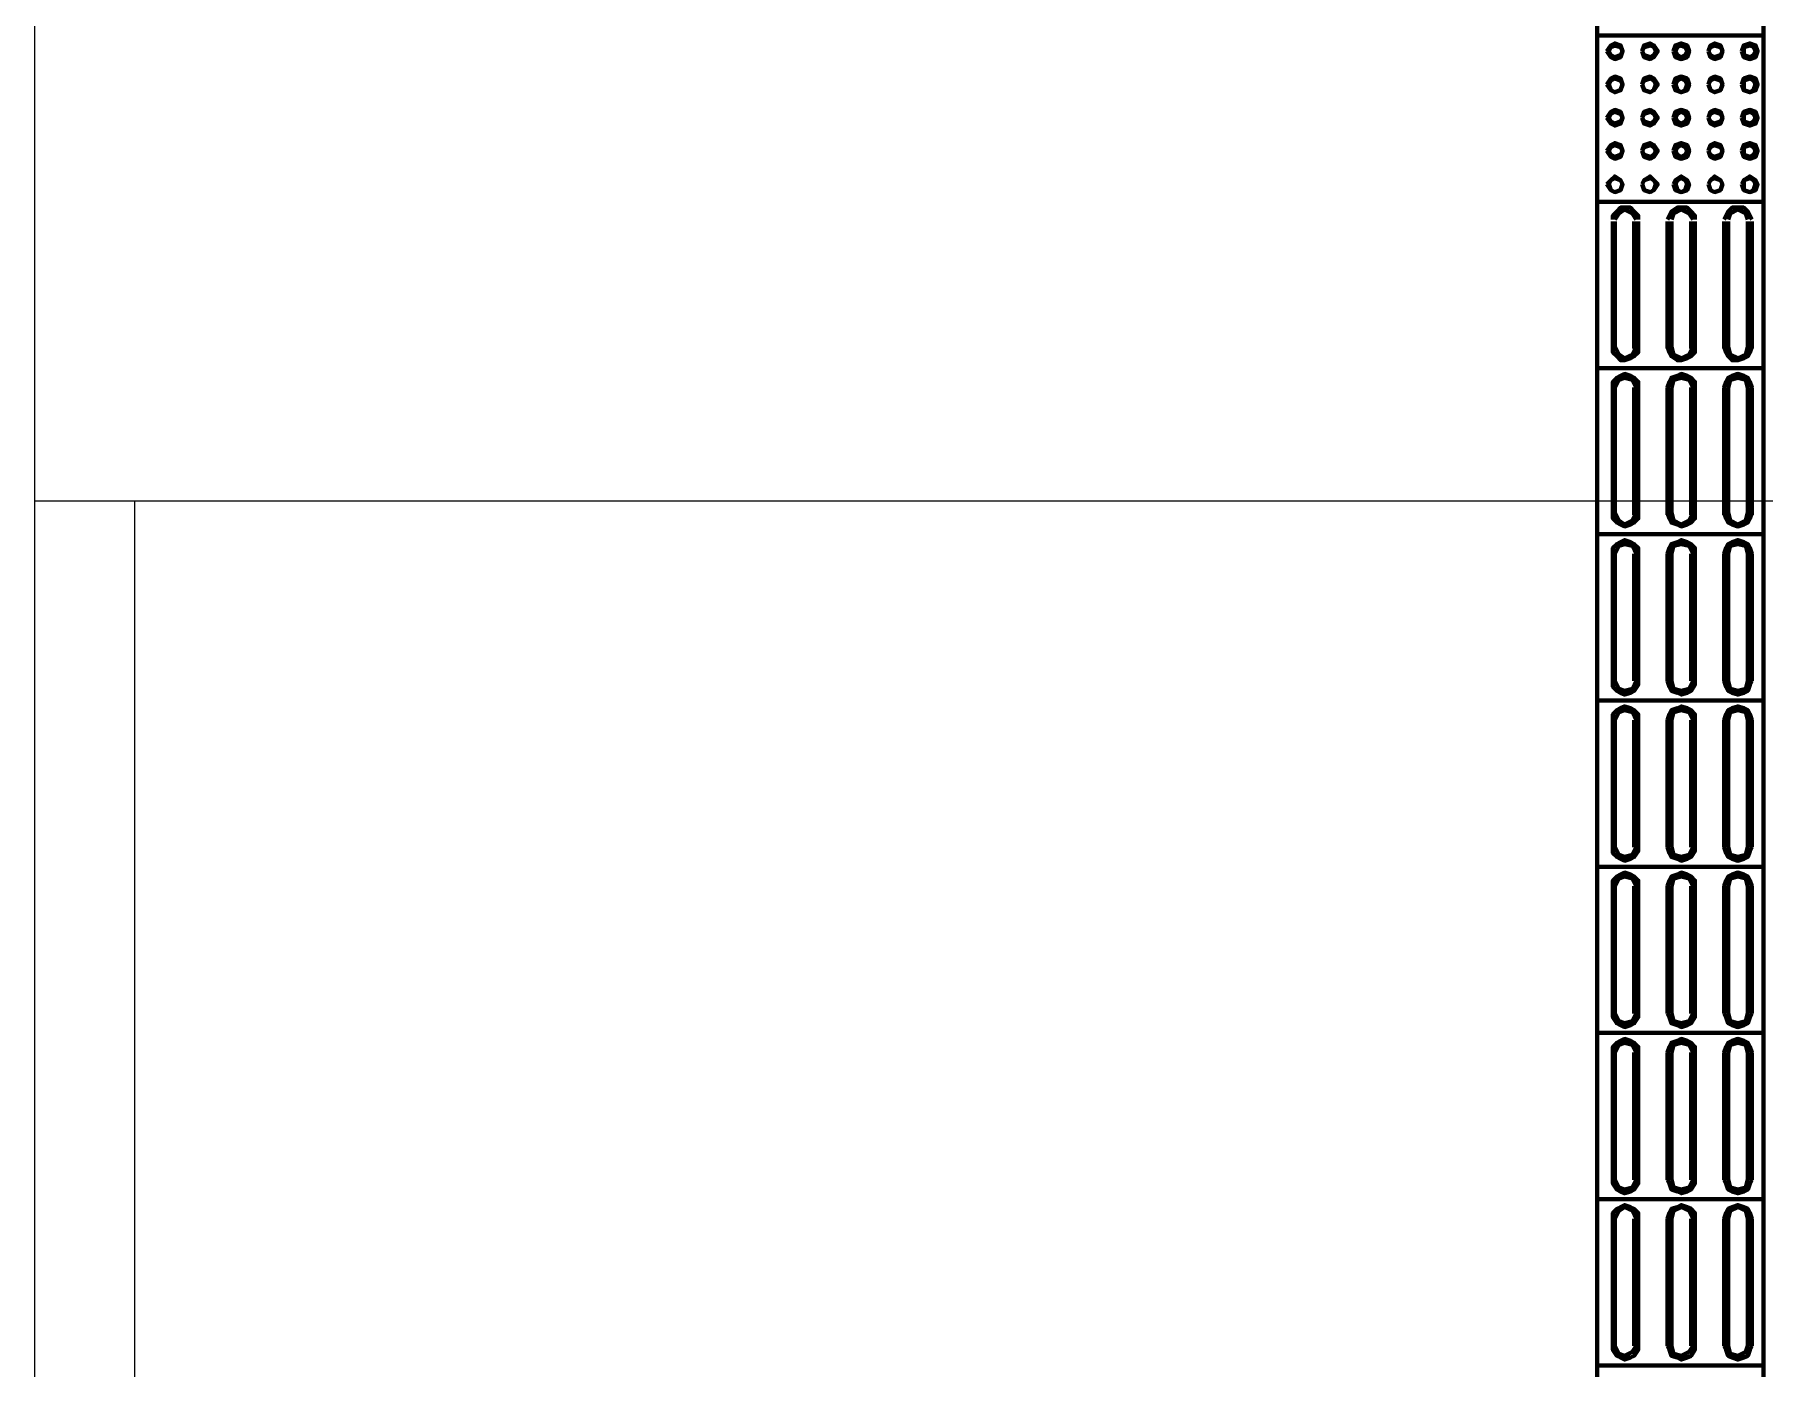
# Model space of a CAD drawing. Header units: millimetres. Extents: x 2273 to 2522, y 1034 to 1187.
# Drawn here: x 2388.993 to 2391.595, y 1164.864 to 1166.87 of the extents above; entities that cross this region are included whole.
import ezdxf

# ---------------------------------------------------------------- set-up
doc = ezdxf.new("R2010")
doc.units = ezdxf.units.MM
doc.layers.add('LAYER8', color=8, linetype='Continuous')
doc.layers.add('PAREDES', color=4, linetype='Continuous', lineweight=100)

# ---------------------------------------------------------------- blocks, each defined once
blk = doc.blocks.new('VBCX')
at = {"layer": 'PAREDES', "color": 160, "linetype": 'Continuous'}
for points in [[(80.1564, 141.8275), (79.9064, 141.8275), (79.9064, 142.0775), (80.1564, 142.0775), (80.1564, 141.8275)], [(80.6564, 141.8275), (80.4064, 141.8275), (80.4064, 142.0775), (80.6564, 142.0775), (80.6564, 141.8275)], [(80.9064, 141.8275), (80.6564, 141.8275), (80.6564, 142.0775), (80.9064, 142.0775), (80.9064, 141.8275)], [(81.1564, 141.8275), (80.9064, 141.8275), (80.9064, 142.0775), (81.1564, 142.0775), (81.1564, 141.8275)], [(81.4064, 141.8275), (81.1564, 141.8275), (81.1564, 142.0775), (81.4064, 142.0775), (81.4064, 141.8275)], [(81.6564, 141.8275), (81.4064, 141.8275), (81.4064, 142.0775), (81.6564, 142.0775), (81.6564, 141.8275)], [(81.9064, 141.8275), (81.6564, 141.8275), (81.6564, 142.0775), (81.9064, 142.0775), (81.9064, 141.8275)], [(82.1564, 141.8275), (81.9064, 141.8275), (81.9064, 142.0775), (82.1564, 142.0775), (82.1564, 141.8275)], [(82.4064, 141.8275), (82.1564, 141.8275), (82.1564, 142.0775), (82.4064, 142.0775), (82.4064, 141.8275)], [(80.4328, 142.0598), (80.427, 142.0569), (80.4211, 142.0539), (80.4152, 142.048), (80.4152, 142.0392), (80.4152, 142.0304), (80.4211, 142.0245), (80.427, 142.0216), (80.4328, 142.0186)], [(80.4328, 142.0539), (80.424, 142.051), (80.4181, 142.0392), (80.424, 142.0275), (80.4328, 142.0245)], [(80.4358, 142.0598), (80.627, 142.0598)], [(80.4358, 142.0539), (80.627, 142.0539)], [(80.624, 142.0186), (80.6328, 142.0216), (80.6387, 142.0245), (80.6446, 142.0304), (80.6446, 142.0392), (80.6417, 142.048), (80.6387, 142.0539), (80.6328, 142.0569), (80.624, 142.0598)], [(80.624, 142.0245), (80.6358, 142.0275), (80.6417, 142.0392), (80.6358, 142.051), (80.624, 142.0539)], [(80.6858, 142.0598), (80.677, 142.0569), (80.6711, 142.0539), (80.6681, 142.048), (80.6652, 142.0392), (80.6681, 142.0304), (80.6711, 142.0245), (80.677, 142.0216), (80.6858, 142.0186)], [(80.6858, 142.0539), (80.674, 142.051), (80.6711, 142.0392), (80.674, 142.0275), (80.6858, 142.0245)], [(80.6858, 142.0598), (80.877, 142.0598)], [(80.6858, 142.0539), (80.877, 142.0539)], [(80.874, 142.0186), (80.8828, 142.0216), (80.8887, 142.0245), (80.8917, 142.0304), (80.8946, 142.0392), (80.8917, 142.048), (80.8887, 142.0539), (80.8828, 142.0569), (80.874, 142.0598)], [(80.874, 142.0245), (80.8858, 142.0275), (80.8917, 142.0392), (80.8858, 142.051), (80.874, 142.0539)], [(80.9358, 142.0598), (80.927, 142.0569), (80.9211, 142.0539), (80.9181, 142.048), (80.9152, 142.0392), (80.9181, 142.0304), (80.9211, 142.0245), (80.927, 142.0216), (80.9358, 142.0186)], [(80.9358, 142.0539), (80.924, 142.051), (80.9211, 142.0392), (80.924, 142.0275), (80.9358, 142.0245)], [(80.9358, 142.0598), (81.127, 142.0598)], [(80.9358, 142.0539), (81.127, 142.0539)], [(81.127, 142.0186), (81.1358, 142.0216), (81.1417, 142.0245), (81.1446, 142.0304), (81.1475, 142.0392), (81.1446, 142.048), (81.1417, 142.0539), (81.1328, 142.0569), (81.127, 142.0598)], [(81.127, 142.0245), (81.1387, 142.0275), (81.1417, 142.0392), (81.1387, 142.051), (81.127, 142.0539)], [(81.1858, 142.0598), (81.177, 142.0569), (81.1711, 142.0539), (81.1681, 142.048), (81.1652, 142.0392), (81.1681, 142.0304), (81.1711, 142.0245), (81.177, 142.0216), (81.1858, 142.0186)], [(81.1858, 142.0539), (81.174, 142.051), (81.1711, 142.0392), (81.174, 142.0275), (81.1858, 142.0245)], [(81.1858, 142.0598), (81.377, 142.0598)], [(81.1858, 142.0539), (81.377, 142.0539)], [(81.377, 142.0186), (81.3858, 142.0216), (81.3917, 142.0245), (81.3946, 142.0304), (81.3975, 142.0392), (81.3946, 142.048), (81.3917, 142.0539), (81.3828, 142.0569), (81.377, 142.0598)], [(81.377, 142.0245), (81.3887, 142.0275), (81.3917, 142.0392), (81.3887, 142.051), (81.377, 142.0539)], [(81.4358, 142.0598), (81.427, 142.0569), (81.4211, 142.0539), (81.4181, 142.048), (81.4152, 142.0392), (81.4181, 142.0304), (81.4211, 142.0245), (81.427, 142.0216), (81.4358, 142.0186)], [(81.4358, 142.0539), (81.424, 142.051), (81.4211, 142.0392), (81.424, 142.0275), (81.4358, 142.0245)], [(81.4358, 142.0598), (81.627, 142.0598)], [(81.4358, 142.0539), (81.627, 142.0539)], [(81.627, 142.0186), (81.6328, 142.0216), (81.6417, 142.0245), (81.6446, 142.0304), (81.6475, 142.0392), (81.6446, 142.048), (81.6417, 142.0539), (81.6328, 142.0569), (81.627, 142.0598)], [(81.627, 142.0245), (81.6387, 142.0275), (81.6417, 142.0392), (81.6387, 142.051), (81.627, 142.0539)], [(81.6858, 142.0598), (81.677, 142.0569), (81.6711, 142.0539), (81.6681, 142.048), (81.6652, 142.0392), (81.6681, 142.0304), (81.6711, 142.0245), (81.677, 142.0216), (81.6858, 142.0186)], [(81.6858, 142.0539), (81.674, 142.051), (81.6711, 142.0392), (81.674, 142.0275), (81.6858, 142.0245)], [(81.6858, 142.0598), (81.877, 142.0598)], [(81.6858, 142.0539), (81.877, 142.0539)], [(81.877, 142.0186), (81.8828, 142.0216), (81.8917, 142.0245), (81.8946, 142.0304), (81.8975, 142.0392), (81.8946, 142.048), (81.8917, 142.0539), (81.8828, 142.0569), (81.877, 142.0598)], [(81.877, 142.0245), (81.8887, 142.0275), (81.8917, 142.0392), (81.8887, 142.051), (81.877, 142.0539)], [(81.9358, 142.0598), (81.927, 142.0569), (81.9211, 142.0539), (81.9181, 142.048), (81.9152, 142.0392), (81.9181, 142.0304), (81.9211, 142.0245), (81.927, 142.0216), (81.9358, 142.0186)], [(81.9358, 142.0539), (81.924, 142.051), (81.9181, 142.0392), (81.924, 142.0275), (81.9358, 142.0245)], [(81.9358, 142.0598), (82.127, 142.0598)], [(81.9358, 142.0539), (82.127, 142.0539)], [(82.127, 142.0186), (82.1328, 142.0216), (82.1417, 142.0245), (82.1446, 142.0304), (82.1475, 142.0392), (82.1446, 142.048), (82.1417, 142.0539), (82.1328, 142.0569), (82.127, 142.0598)], [(82.127, 142.0245), (82.1387, 142.0275), (82.1417, 142.0392), (82.1358, 142.051), (82.127, 142.0539)], [(80.627, 142.0245), (80.4358, 142.0245)], [(80.627, 142.0186), (80.4358, 142.0186)], [(80.877, 142.0245), (80.6858, 142.0245)], [(80.877, 142.0186), (80.6858, 142.0186)], [(81.127, 142.0245), (80.9358, 142.0245)], [(81.127, 142.0186), (80.9358, 142.0186)], [(81.377, 142.0245), (81.1858, 142.0245)], [(81.377, 142.0186), (81.1858, 142.0186)], [(81.627, 142.0245), (81.4358, 142.0245)], [(81.627, 142.0186), (81.4358, 142.0186)], [(81.877, 142.0245), (81.6858, 142.0245)], [(81.877, 142.0186), (81.6858, 142.0186)], [(82.127, 142.0245), (81.9358, 142.0245)], [(82.127, 142.0186), (81.9358, 142.0186)], [(80.4328, 141.9745), (80.427, 141.9745), (80.4211, 141.9686), (80.4152, 141.9627), (80.4152, 141.9539), (80.4152, 141.948), (80.4211, 141.9392), (80.427, 141.9363), (80.4328, 141.9333)], [(80.4328, 141.9716), (80.424, 141.9657), (80.4181, 141.9539), (80.424, 141.9422), (80.4328, 141.9392)], [(80.4358, 141.9745), (80.627, 141.9745)], [(80.4358, 141.9686), (80.627, 141.9686)], [(80.624, 141.9333), (80.6328, 141.9363), (80.6387, 141.9392), (80.6446, 141.948), (80.6446, 141.9539), (80.6417, 141.9627), (80.6387, 141.9686), (80.6328, 141.9745), (80.624, 141.9745)], [(80.624, 141.9392), (80.6358, 141.9422), (80.6417, 141.9539), (80.6358, 141.9657), (80.624, 141.9716)], [(80.6858, 141.9745), (80.677, 141.9745), (80.6711, 141.9686), (80.6681, 141.9627), (80.6652, 141.9539), (80.6681, 141.948), (80.6711, 141.9392), (80.677, 141.9363), (80.6858, 141.9333)], [(80.6858, 141.9716), (80.674, 141.9657), (80.6711, 141.9539), (80.674, 141.9422), (80.6858, 141.9392)], [(80.6858, 141.9745), (80.877, 141.9745)], [(80.6858, 141.9686), (80.877, 141.9686)], [(80.874, 141.9333), (80.8828, 141.9363), (80.8887, 141.9392), (80.8917, 141.948), (80.8946, 141.9539), (80.8917, 141.9627), (80.8887, 141.9686), (80.8828, 141.9745), (80.874, 141.9745)], [(80.874, 141.9392), (80.8858, 141.9422), (80.8917, 141.9539), (80.8858, 141.9657), (80.874, 141.9716)], [(80.9358, 141.9745), (80.927, 141.9745), (80.9211, 141.9686), (80.9181, 141.9627), (80.9152, 141.9539), (80.9181, 141.948), (80.9211, 141.9392), (80.927, 141.9363), (80.9358, 141.9333)], [(80.9358, 141.9716), (80.924, 141.9657), (80.9211, 141.9539), (80.924, 141.9422), (80.9358, 141.9392)], [(80.9358, 141.9745), (81.127, 141.9745)], [(80.9358, 141.9686), (81.127, 141.9686)], [(81.127, 141.9333), (81.1358, 141.9363), (81.1417, 141.9392), (81.1446, 141.948), (81.1475, 141.9539), (81.1446, 141.9627), (81.1417, 141.9686), (81.1328, 141.9745), (81.127, 141.9745)], [(81.127, 141.9392), (81.1387, 141.9422), (81.1417, 141.9539), (81.1387, 141.9657), (81.127, 141.9716)], [(81.1858, 141.9745), (81.177, 141.9745), (81.1711, 141.9686), (81.1681, 141.9627), (81.1652, 141.9539), (81.1681, 141.948), (81.1711, 141.9392), (81.177, 141.9363), (81.1858, 141.9333)], [(81.1858, 141.9716), (81.174, 141.9657), (81.1711, 141.9539), (81.174, 141.9422), (81.1858, 141.9392)], [(81.1858, 141.9745), (81.377, 141.9745)], [(81.1858, 141.9686), (81.377, 141.9686)], [(81.377, 141.9333), (81.3858, 141.9363), (81.3917, 141.9392), (81.3946, 141.948), (81.3975, 141.9539), (81.3946, 141.9627), (81.3917, 141.9686), (81.3828, 141.9745), (81.377, 141.9745)], [(81.377, 141.9392), (81.3887, 141.9422), (81.3917, 141.9539), (81.3887, 141.9657), (81.377, 141.9716)], [(81.4358, 141.9745), (81.427, 141.9745), (81.4211, 141.9686), (81.4181, 141.9627), (81.4152, 141.9539), (81.4181, 141.948), (81.4211, 141.9392), (81.427, 141.9363), (81.4358, 141.9333)], [(81.4358, 141.9716), (81.424, 141.9657), (81.4211, 141.9539), (81.424, 141.9422), (81.4358, 141.9392)], [(81.4358, 141.9745), (81.627, 141.9745)], [(81.4358, 141.9686), (81.627, 141.9686)], [(81.627, 141.9333), (81.6328, 141.9363), (81.6417, 141.9392), (81.6446, 141.948), (81.6475, 141.9539), (81.6446, 141.9627), (81.6417, 141.9686), (81.6328, 141.9745), (81.627, 141.9745)], [(81.627, 141.9392), (81.6387, 141.9422), (81.6417, 141.9539), (81.6387, 141.9657), (81.627, 141.9716)], [(81.6858, 141.9745), (81.677, 141.9745), (81.6711, 141.9686), (81.6681, 141.9627), (81.6652, 141.9539), (81.6681, 141.948), (81.6711, 141.9392), (81.677, 141.9363), (81.6858, 141.9333)], [(81.6858, 141.9716), (81.674, 141.9657), (81.6711, 141.9539), (81.674, 141.9422), (81.6858, 141.9392)], [(81.6858, 141.9745), (81.877, 141.9745)], [(81.6858, 141.9686), (81.877, 141.9686)], [(81.877, 141.9333), (81.8828, 141.9363), (81.8917, 141.9392), (81.8946, 141.948), (81.8975, 141.9539), (81.8946, 141.9627), (81.8917, 141.9686), (81.8828, 141.9745), (81.877, 141.9745)], [(81.877, 141.9392), (81.8887, 141.9422), (81.8917, 141.9539), (81.8887, 141.9657), (81.877, 141.9716)], [(81.9358, 141.9745), (81.927, 141.9745), (81.9211, 141.9686), (81.9181, 141.9627), (81.9152, 141.9539), (81.9181, 141.948), (81.9211, 141.9392), (81.927, 141.9363), (81.9358, 141.9333)], [(81.9358, 141.9716), (81.924, 141.9657), (81.9181, 141.9539), (81.924, 141.9422), (81.9358, 141.9392)], [(81.9358, 141.9745), (82.127, 141.9745)], [(81.9358, 141.9686), (82.127, 141.9686)], [(82.127, 141.9333), (82.1328, 141.9363), (82.1417, 141.9392), (82.1446, 141.948), (82.1475, 141.9539), (82.1446, 141.9627), (82.1417, 141.9686), (82.1328, 141.9745), (82.127, 141.9745)], [(82.127, 141.9392), (82.1387, 141.9422), (82.1417, 141.9539), (82.1358, 141.9657), (82.127, 141.9716)], [(80.627, 141.9392), (80.4358, 141.9392)], [(80.877, 141.9392), (80.6858, 141.9392)], [(81.127, 141.9392), (80.9358, 141.9392)], [(81.377, 141.9392), (81.1858, 141.9392)], [(81.627, 141.9392), (81.4358, 141.9392)], [(81.877, 141.9392), (81.6858, 141.9392)], [(82.127, 141.9392), (81.9358, 141.9392)], [(80.627, 141.9333), (80.4358, 141.9333)], [(80.877, 141.9333), (80.6858, 141.9333)], [(81.127, 141.9333), (80.9358, 141.9333)], [(81.377, 141.9333), (81.1858, 141.9333)], [(81.627, 141.9333), (81.4358, 141.9333)], [(81.877, 141.9333), (81.6858, 141.9333)], [(82.127, 141.9333), (81.9358, 141.9333)], [(80.4328, 141.8892), (80.427, 141.8892), (80.4211, 141.8833), (80.4152, 141.8775), (80.4152, 141.8686), (80.4152, 141.8627), (80.4211, 141.8569), (80.427, 141.851), (80.4328, 141.851)], [(80.4328, 141.8863), (80.424, 141.8804), (80.4181, 141.8686), (80.424, 141.8598), (80.4328, 141.8539)], [(80.4358, 141.8892), (80.627, 141.8892)], [(80.624, 141.851), (80.6328, 141.851), (80.6387, 141.8569), (80.6446, 141.8627), (80.6446, 141.8686), (80.6417, 141.8775), (80.6387, 141.8833), (80.6328, 141.8892), (80.624, 141.8892)], [(80.624, 141.8539), (80.6358, 141.8598), (80.6417, 141.8686), (80.6358, 141.8804), (80.624, 141.8863)], [(80.6858, 141.8892), (80.677, 141.8892), (80.6711, 141.8833), (80.6681, 141.8775), (80.6652, 141.8686), (80.6681, 141.8627), (80.6711, 141.8569), (80.677, 141.851), (80.6858, 141.851)], [(80.6858, 141.8863), (80.674, 141.8804), (80.6711, 141.8686), (80.674, 141.8598), (80.6858, 141.8539)], [(80.6858, 141.8892), (80.877, 141.8892)], [(80.874, 141.851), (80.8828, 141.851), (80.8887, 141.8569), (80.8917, 141.8627), (80.8946, 141.8686), (80.8917, 141.8775), (80.8887, 141.8833), (80.8828, 141.8892), (80.874, 141.8892)], [(80.874, 141.8539), (80.8858, 141.8598), (80.8917, 141.8686), (80.8858, 141.8804), (80.874, 141.8863)], [(80.9358, 141.8892), (80.927, 141.8892), (80.9211, 141.8833), (80.9181, 141.8775), (80.9152, 141.8686), (80.9181, 141.8627), (80.9211, 141.8569), (80.927, 141.851), (80.9358, 141.851)], [(80.9358, 141.8863), (80.924, 141.8804), (80.9211, 141.8686), (80.924, 141.8598), (80.9358, 141.8539)], [(80.9358, 141.8892), (81.127, 141.8892)], [(81.127, 141.851), (81.1358, 141.851), (81.1417, 141.8569), (81.1446, 141.8627), (81.1475, 141.8686), (81.1446, 141.8775), (81.1417, 141.8833), (81.1328, 141.8892), (81.127, 141.8892)], [(81.127, 141.8539), (81.1387, 141.8598), (81.1417, 141.8686), (81.1387, 141.8804), (81.127, 141.8863)], [(81.1858, 141.8892), (81.177, 141.8892), (81.1711, 141.8833), (81.1681, 141.8775), (81.1652, 141.8686), (81.1681, 141.8627), (81.1711, 141.8569), (81.177, 141.851), (81.1858, 141.851)], [(81.1858, 141.8863), (81.174, 141.8804), (81.1711, 141.8686), (81.174, 141.8598), (81.1858, 141.8539)], [(81.1858, 141.8892), (81.377, 141.8892)], [(81.377, 141.851), (81.3858, 141.851), (81.3917, 141.8569), (81.3946, 141.8627), (81.3975, 141.8686), (81.3946, 141.8775), (81.3917, 141.8833), (81.3828, 141.8892), (81.377, 141.8892)], [(81.377, 141.8539), (81.3887, 141.8598), (81.3917, 141.8686), (81.3887, 141.8804), (81.377, 141.8863)], [(81.4358, 141.8892), (81.427, 141.8892), (81.4211, 141.8833), (81.4181, 141.8775), (81.4152, 141.8686), (81.4181, 141.8627), (81.4211, 141.8569), (81.427, 141.851), (81.4358, 141.851)], [(81.4358, 141.8863), (81.424, 141.8804), (81.4211, 141.8686), (81.424, 141.8598), (81.4358, 141.8539)], [(81.4358, 141.8892), (81.627, 141.8892)], [(81.627, 141.851), (81.6328, 141.851), (81.6417, 141.8569), (81.6446, 141.8627), (81.6475, 141.8686), (81.6446, 141.8775), (81.6417, 141.8833), (81.6328, 141.8892), (81.627, 141.8892)], [(81.627, 141.8539), (81.6387, 141.8598), (81.6417, 141.8686), (81.6387, 141.8804), (81.627, 141.8863)], [(81.6858, 141.8892), (81.677, 141.8892), (81.6711, 141.8833), (81.6681, 141.8775), (81.6652, 141.8686), (81.6681, 141.8627), (81.6711, 141.8569), (81.677, 141.851), (81.6858, 141.851)], [(81.6858, 141.8863), (81.674, 141.8804), (81.6711, 141.8686), (81.674, 141.8598), (81.6858, 141.8539)], [(81.6858, 141.8892), (81.877, 141.8892)], [(81.877, 141.851), (81.8828, 141.851), (81.8917, 141.8569), (81.8946, 141.8627), (81.8975, 141.8686), (81.8946, 141.8775), (81.8917, 141.8833), (81.8828, 141.8892), (81.877, 141.8892)], [(81.877, 141.8539), (81.8887, 141.8598), (81.8917, 141.8686), (81.8887, 141.8804), (81.877, 141.8863)], [(81.9358, 141.8892), (81.927, 141.8892), (81.9211, 141.8833), (81.9181, 141.8775), (81.9152, 141.8686), (81.9181, 141.8627), (81.9211, 141.8569), (81.927, 141.851), (81.9358, 141.851)], [(81.9358, 141.8863), (81.924, 141.8804), (81.9181, 141.8686), (81.924, 141.8598), (81.9358, 141.8539)], [(81.9358, 141.8892), (82.127, 141.8892)], [(82.127, 141.851), (82.1328, 141.851), (82.1417, 141.8569), (82.1446, 141.8627), (82.1475, 141.8686), (82.1446, 141.8775), (82.1417, 141.8833), (82.1328, 141.8892), (82.127, 141.8892)], [(82.127, 141.8539), (82.1387, 141.8598), (82.1417, 141.8686), (82.1358, 141.8804), (82.127, 141.8863)], [(80.4358, 141.8833), (80.627, 141.8833)], [(80.6858, 141.8833), (80.877, 141.8833)], [(80.9358, 141.8833), (81.127, 141.8833)], [(81.1858, 141.8833), (81.377, 141.8833)], [(81.4358, 141.8833), (81.627, 141.8833)], [(81.6858, 141.8833), (81.877, 141.8833)], [(81.9358, 141.8833), (82.127, 141.8833)], [(80.627, 141.8539), (80.4358, 141.8539)], [(80.627, 141.851), (80.4358, 141.851)], [(80.877, 141.8539), (80.6858, 141.8539)], [(80.877, 141.851), (80.6858, 141.851)], [(81.127, 141.8539), (80.9358, 141.8539)], [(81.127, 141.851), (80.9358, 141.851)], [(81.377, 141.8539), (81.1858, 141.8539)], [(81.377, 141.851), (81.1858, 141.851)], [(81.627, 141.8539), (81.4358, 141.8539)], [(81.627, 141.851), (81.4358, 141.851)], [(81.877, 141.8539), (81.6858, 141.8539)], [(81.877, 141.851), (81.6858, 141.851)], [(82.127, 141.8539), (81.9358, 141.8539)], [(82.127, 141.851), (81.9358, 141.851)]]:
    blk.add_lwpolyline(points, dxfattribs=at)
at = {"layer": 'PAREDES', "color": 30, "linetype": 'Continuous'}
for points in [[(80.4064, 142.0775), (80.1564, 142.0775), (80.1564, 141.8275), (80.4064, 141.8275), (80.4064, 142.0775)], [(80.1799, 142.0451), (80.1887, 142.048), (80.1917, 142.0569), (80.1887, 142.0657), (80.1799, 142.0686), (80.1711, 142.0657), (80.1681, 142.0569), (80.1711, 142.048), (80.1799, 142.0451)], [(80.2299, 142.0451), (80.2387, 142.048), (80.2417, 142.0569), (80.2387, 142.0657), (80.2299, 142.0686), (80.2211, 142.0657), (80.2181, 142.0569), (80.2211, 142.048), (80.2299, 142.0451)], [(80.2799, 142.0451), (80.2887, 142.048), (80.2917, 142.0569), (80.2887, 142.0657), (80.2799, 142.0686), (80.2711, 142.0657), (80.2681, 142.0569), (80.2711, 142.048), (80.2799, 142.0451)], [(80.3299, 142.0451), (80.3387, 142.048), (80.3417, 142.0569), (80.3387, 142.0657), (80.3299, 142.0686), (80.3211, 142.0657), (80.3181, 142.0569), (80.3211, 142.048), (80.3299, 142.0451)], [(80.3799, 142.0451), (80.3887, 142.048), (80.3917, 142.0569), (80.3887, 142.0657), (80.3799, 142.0686), (80.374, 142.0657), (80.3681, 142.0569), (80.374, 142.048), (80.3799, 142.0451)], [(80.1799, 142.048), (80.1858, 142.048), (80.1887, 142.0569), (80.1858, 142.0627), (80.1799, 142.0657), (80.174, 142.0627), (80.1711, 142.0569), (80.174, 142.048), (80.1799, 142.048)], [(80.2299, 142.048), (80.2387, 142.048), (80.2417, 142.0569), (80.2387, 142.0627), (80.2299, 142.0657), (80.224, 142.0627), (80.2211, 142.0569), (80.224, 142.048), (80.2299, 142.048)], [(80.2799, 142.048), (80.2858, 142.048), (80.2887, 142.0569), (80.2858, 142.0627), (80.2799, 142.0657), (80.274, 142.0627), (80.2711, 142.0569), (80.274, 142.048), (80.2799, 142.048)], [(80.3299, 142.048), (80.3358, 142.048), (80.3387, 142.0569), (80.3358, 142.0627), (80.3299, 142.0657), (80.324, 142.0627), (80.3211, 142.0569), (80.324, 142.048), (80.3299, 142.048)], [(80.3799, 142.048), (80.3887, 142.048), (80.3917, 142.0569), (80.3887, 142.0627), (80.3799, 142.0657), (80.374, 142.0627), (80.3711, 142.0569), (80.374, 142.048), (80.3799, 142.048)], [(80.1799, 141.9951), (80.1887, 141.998), (80.1917, 142.0039), (80.1887, 142.0127), (80.1799, 142.0157), (80.1711, 142.0127), (80.1681, 142.0039), (80.1711, 141.998), (80.1799, 141.9951)], [(80.1799, 141.9951), (80.1858, 141.998), (80.1887, 142.0039), (80.1858, 142.0127), (80.1799, 142.0157), (80.174, 142.0127), (80.1711, 142.0039), (80.174, 141.998), (80.1799, 141.9951)], [(80.2299, 141.9951), (80.2387, 141.998), (80.2417, 142.0039), (80.2387, 142.0127), (80.2299, 142.0157), (80.2211, 142.0127), (80.2181, 142.0039), (80.2211, 141.998), (80.2299, 141.9951)], [(80.2299, 141.9951), (80.2387, 141.998), (80.2417, 142.0039), (80.2387, 142.0127), (80.2299, 142.0157), (80.224, 142.0127), (80.2211, 142.0039), (80.224, 141.998), (80.2299, 141.9951)], [(80.2799, 141.9951), (80.2887, 141.998), (80.2917, 142.0039), (80.2887, 142.0127), (80.2799, 142.0157), (80.2711, 142.0127), (80.2681, 142.0039), (80.2711, 141.998), (80.2799, 141.9951)], [(80.2799, 141.9951), (80.2858, 141.998), (80.2887, 142.0039), (80.2858, 142.0127), (80.2799, 142.0157), (80.274, 142.0127), (80.2711, 142.0039), (80.274, 141.998), (80.2799, 141.9951)], [(80.3299, 141.9951), (80.3387, 141.998), (80.3417, 142.0039), (80.3387, 142.0127), (80.3299, 142.0157), (80.3211, 142.0127), (80.3181, 142.0039), (80.3211, 141.998), (80.3299, 141.9951)], [(80.3299, 141.9951), (80.3358, 141.998), (80.3387, 142.0039), (80.3358, 142.0127), (80.3299, 142.0157), (80.324, 142.0127), (80.3211, 142.0039), (80.324, 141.998), (80.3299, 141.9951)], [(80.3799, 141.9951), (80.3887, 141.998), (80.3917, 142.0039), (80.3887, 142.0127), (80.3799, 142.0157), (80.374, 142.0127), (80.3681, 142.0039), (80.374, 141.998), (80.3799, 141.9951)], [(80.3799, 141.9951), (80.3887, 141.998), (80.3917, 142.0039), (80.3887, 142.0127), (80.3799, 142.0157), (80.374, 142.0127), (80.3711, 142.0039), (80.374, 141.998), (80.3799, 141.9951)], [(80.1799, 141.9422), (80.1887, 141.9451), (80.1917, 141.9539), (80.1887, 141.9627), (80.1799, 141.9657), (80.1711, 141.9627), (80.1681, 141.9539), (80.1711, 141.9451), (80.1799, 141.9422)], [(80.1799, 141.9451), (80.1858, 141.948), (80.1887, 141.9539), (80.1858, 141.9598), (80.1799, 141.9627), (80.174, 141.9598), (80.1711, 141.9539), (80.174, 141.948), (80.1799, 141.9451)], [(80.2299, 141.9422), (80.2387, 141.9451), (80.2417, 141.9539), (80.2387, 141.9627), (80.2299, 141.9657), (80.2211, 141.9627), (80.2181, 141.9539), (80.2211, 141.9451), (80.2299, 141.9422)], [(80.2299, 141.9451), (80.2387, 141.948), (80.2417, 141.9539), (80.2387, 141.9598), (80.2299, 141.9627), (80.224, 141.9598), (80.2211, 141.9539), (80.224, 141.948), (80.2299, 141.9451)], [(80.2799, 141.9422), (80.2887, 141.9451), (80.2917, 141.9539), (80.2887, 141.9627), (80.2799, 141.9657), (80.2711, 141.9627), (80.2681, 141.9539), (80.2711, 141.9451), (80.2799, 141.9422)], [(80.2799, 141.9451), (80.2858, 141.948), (80.2887, 141.9539), (80.2858, 141.9598), (80.2799, 141.9627), (80.274, 141.9598), (80.2711, 141.9539), (80.274, 141.948), (80.2799, 141.9451)], [(80.3299, 141.9422), (80.3387, 141.9451), (80.3417, 141.9539), (80.3387, 141.9627), (80.3299, 141.9657), (80.3211, 141.9627), (80.3181, 141.9539), (80.3211, 141.9451), (80.3299, 141.9422)], [(80.3299, 141.9451), (80.3358, 141.948), (80.3387, 141.9539), (80.3358, 141.9598), (80.3299, 141.9627), (80.324, 141.9598), (80.3211, 141.9539), (80.324, 141.948), (80.3299, 141.9451)], [(80.3799, 141.9422), (80.3887, 141.9451), (80.3917, 141.9539), (80.3887, 141.9627), (80.3799, 141.9657), (80.374, 141.9627), (80.3681, 141.9539), (80.374, 141.9451), (80.3799, 141.9422)], [(80.3799, 141.9451), (80.3887, 141.948), (80.3917, 141.9539), (80.3887, 141.9598), (80.3799, 141.9627), (80.374, 141.9598), (80.3711, 141.9539), (80.374, 141.948), (80.3799, 141.9451)], [(80.1799, 141.8951), (80.1887, 141.898), (80.1917, 141.9069), (80.1887, 141.9127), (80.1799, 141.9186), (80.1711, 141.9127), (80.1681, 141.9069), (80.1711, 141.898), (80.1799, 141.8951)], [(80.1799, 141.8951), (80.1858, 141.898), (80.1887, 141.9069), (80.1858, 141.9127), (80.1799, 141.9157), (80.174, 141.9127), (80.1711, 141.9069), (80.174, 141.898), (80.1799, 141.8951)], [(80.2299, 141.8951), (80.2387, 141.898), (80.2417, 141.9069), (80.2387, 141.9127), (80.2299, 141.9186), (80.2211, 141.9127), (80.2181, 141.9069), (80.2211, 141.898), (80.2299, 141.8951)], [(80.2299, 141.8951), (80.2387, 141.898), (80.2417, 141.9069), (80.2387, 141.9127), (80.2299, 141.9157), (80.224, 141.9127), (80.2211, 141.9069), (80.224, 141.898), (80.2299, 141.8951)], [(80.2799, 141.8951), (80.2887, 141.898), (80.2917, 141.9069), (80.2887, 141.9127), (80.2799, 141.9186), (80.2711, 141.9127), (80.2681, 141.9069), (80.2711, 141.898), (80.2799, 141.8951)], [(80.2799, 141.8951), (80.2858, 141.898), (80.2887, 141.9069), (80.2858, 141.9127), (80.2799, 141.9157), (80.274, 141.9127), (80.2711, 141.9069), (80.274, 141.898), (80.2799, 141.8951)], [(80.3299, 141.8951), (80.3387, 141.898), (80.3417, 141.9069), (80.3387, 141.9127), (80.3299, 141.9186), (80.3211, 141.9127), (80.3181, 141.9069), (80.3211, 141.898), (80.3299, 141.8951)], [(80.3299, 141.8951), (80.3358, 141.898), (80.3387, 141.9069), (80.3358, 141.9127), (80.3299, 141.9157), (80.324, 141.9127), (80.3211, 141.9069), (80.324, 141.898), (80.3299, 141.8951)], [(80.3799, 141.8951), (80.3887, 141.898), (80.3917, 141.9069), (80.3887, 141.9127), (80.3799, 141.9186), (80.374, 141.9127), (80.3681, 141.9069), (80.374, 141.898), (80.3799, 141.8951)], [(80.3799, 141.8951), (80.3887, 141.898), (80.3917, 141.9069), (80.3887, 141.9127), (80.3799, 141.9157), (80.374, 141.9127), (80.3711, 141.9069), (80.374, 141.898), (80.3799, 141.8951)], [(80.1799, 141.8422), (80.1887, 141.848), (80.1917, 141.8539), (80.1887, 141.8627), (80.1799, 141.8657), (80.1711, 141.8627), (80.1681, 141.8539), (80.1711, 141.848), (80.1799, 141.8422)], [(80.1799, 141.8451), (80.1858, 141.848), (80.1887, 141.8539), (80.1858, 141.8627), (80.1799, 141.8657), (80.174, 141.8627), (80.1711, 141.8539), (80.174, 141.848), (80.1799, 141.8451)], [(80.2299, 141.8422), (80.2387, 141.848), (80.2417, 141.8539), (80.2387, 141.8627), (80.2299, 141.8657), (80.2211, 141.8627), (80.2181, 141.8539), (80.2211, 141.848), (80.2299, 141.8422)], [(80.2299, 141.8451), (80.2387, 141.848), (80.2417, 141.8539), (80.2387, 141.8627), (80.2299, 141.8657), (80.224, 141.8627), (80.2211, 141.8539), (80.224, 141.848), (80.2299, 141.8451)], [(80.2799, 141.8422), (80.2887, 141.848), (80.2917, 141.8539), (80.2887, 141.8627), (80.2799, 141.8657), (80.2711, 141.8627), (80.2681, 141.8539), (80.2711, 141.848), (80.2799, 141.8422)], [(80.2799, 141.8451), (80.2858, 141.848), (80.2887, 141.8539), (80.2858, 141.8627), (80.2799, 141.8657), (80.274, 141.8627), (80.2711, 141.8539), (80.274, 141.848), (80.2799, 141.8451)], [(80.3299, 141.8422), (80.3387, 141.848), (80.3417, 141.8539), (80.3387, 141.8627), (80.3299, 141.8657), (80.3211, 141.8627), (80.3181, 141.8539), (80.3211, 141.848), (80.3299, 141.8422)], [(80.3299, 141.8451), (80.3358, 141.848), (80.3387, 141.8539), (80.3358, 141.8627), (80.3299, 141.8657), (80.324, 141.8627), (80.3211, 141.8539), (80.324, 141.848), (80.3299, 141.8451)], [(80.3799, 141.8422), (80.3887, 141.848), (80.3917, 141.8539), (80.3887, 141.8627), (80.3799, 141.8657), (80.374, 141.8627), (80.3681, 141.8539), (80.374, 141.848), (80.3799, 141.8422)], [(80.3799, 141.8451), (80.3887, 141.848), (80.3917, 141.8539), (80.3887, 141.8627), (80.3799, 141.8657), (80.374, 141.8627), (80.3711, 141.8539), (80.374, 141.848), (80.3799, 141.8451)], [(80.4064, 141.8275), (80.1564, 141.8275)]]:
    blk.add_lwpolyline(points, dxfattribs=at)
blk = doc.blocks.new('KJIUY')
at = {"color": 0, "linetype": 'ByBlock'}
blk.add_blockref('VBCX', (0, 0), dxfattribs=at)

msp = doc.modelspace()

# ---------------------------------------------------------------- linework, layer by layer
at = {"layer": 'LAYER8', "color": 0, "linetype": 'Continuous'}
for points in [[(2388.9931, 1185.6302), (2388.9931, 1155.7125)], [(2391.3431, 1185.6302), (2391.3431, 1155.7125)], [(2391.5931, 1185.6302), (2391.5931, 1155.7125)], [(2389.1431, 1166.1684), (2388.9931, 1166.1684)], [(2389.1431, 1166.1684), (2389.1431, 1162.4654)], [(2391.9931, 1166.1684), (2389.1431, 1166.1684)]]:
    msp.add_lwpolyline(points, dxfattribs=at)

# ---------------------------------------------------------------- block references
at = {"layer": 'LAYER8', "color": 0, "linetype": 'ByBlock', "rotation": 270}
msp.add_blockref('KJIUY', (2249.5156, 1247.0248), dxfattribs=at)

doc.saveas('drawing.dxf')
